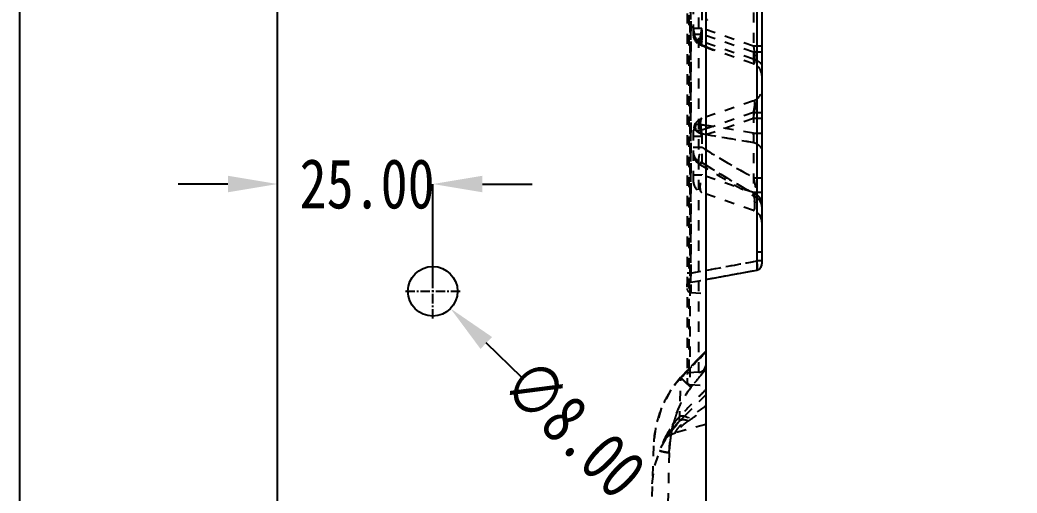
# Model space of a CAD drawing. Header units: millimetres. Extents: x 3054 to 4939, y -1170 to 130.
# Drawn here: x 3188.7 to 3349.3, y -900.2 to -824 of the extents above; entities that cross this region are included whole.
import ezdxf

# ---------------------------------------------------------------- set-up
doc = ezdxf.new("R2010")
doc.units = ezdxf.units.MM
doc.header["$LTSCALE"] = 16.335
doc.header["$PDMODE"] = 3
doc.header["$PDSIZE"] = 0.3125
doc.linetypes.add('CENTER', pattern=[0.6, 0.375, -0.075, 0.075, -0.075])
doc.linetypes.add('HIDDEN', pattern=[0.2, 0.1, -0.1])
doc.layers.get('0').update_dxf_attribs({"linetype": 'CONTINUOUS'})
doc.layers.get('Defpoints').update_dxf_attribs({"linetype": 'CONTINUOUS'})
doc.layers.add('11', color=7, linetype='CONTINUOUS')
doc.styles.get("Standard").update_dxf_attribs({"font": 'txt', "width": 0.8})
doc.dimstyles.get("Standard").update_dxf_attribs({"dimtxt": 0.15625, "dimasz": 0.1875, "dimexe": 0.125, "dimexo": 0.0625, "dimtad": 0, "dimtih": 1, "dimtoh": 1, "dimdsep": 46, "dimtxsty": 'Standard', "dimcen": 0.09, "dimadec": 0, "dimazin": 0, "dimtp": 0.01, "dimtm": 0.01, "dimtfac": 1, "dimtofl": 0, "dimtmove": 0, "dimatfit": 3, "dimfxl": 0, "dimtolj": 1, "dimarcsym": 0})

# ---------------------------------------------------------------- blocks, each defined once
blk = doc.blocks.new('*D61')
at = {"color": 4, "lineweight": -2}
for p, q in [((3222.18, -850.43), (3214.18, -850.43)), ((3230.18, -859.09), (3230.18, -850.43)), ((3255.18, -865.77), (3255.18, -850.43)), ((3263.18, -850.43), (3271.18, -850.43))]:
    blk.add_line(p, q, dxfattribs=at)
at = {"color": 4}
for points in [[(3222.18, -849.1), (3222.18, -851.76), (3230.18, -850.43)], [(3263.18, -849.1), (3263.18, -851.76), (3255.18, -850.43)]]:
    blk.add_solid(points, dxfattribs=at)
at = {"layer": 'Defpoints', "color": 0}
for p in [(3230.18, -850.43), (3230.18, -859.09), (3255.18, -865.77)]:
    blk.add_point(p, dxfattribs=at)
at = {"color": 6, "insert": (3244.61, -850.43), "char_height": 8, "attachment_point": 5}
blk.add_mtext('\\A1;25.00', dxfattribs=at)
blk = doc.blocks.new('*D62')
at = {"color": 4, "lineweight": -2}
blk.add_line((3269.56, -881.61), (3263.81, -876.05), dxfattribs=at)
at = {"color": 4}
blk.add_solid([(3264.74, -875.09), (3262.88, -877.01), (3258.05, -870.5)], dxfattribs=at)
at = {"layer": 'Defpoints', "color": 0}
for p in [(3252.3, -864.94), (3258.05, -870.5)]:
    blk.add_point(p, dxfattribs=at)
at = {"color": 6, "insert": (3278, -889.76), "char_height": 8, "attachment_point": 5, "rotation": 316.0008}
blk.add_mtext('\\A1;∅8.00', dxfattribs=at)

msp = doc.modelspace()

# ---------------------------------------------------------------- linework, layer by layer
msp.add_lwpolyline([(3188.658, -573.544), (3773.556, -573.544), (3773.556, -1030.126), (3188.658, -1030.126)], close=True)
at = {"layer": '11', "color": 7, "linetype": 'Continuous'}
for p, q in [((3299.177, -625.718), (3299.177, -945.718)), ((3230.177, -938.718), (3230.177, -632.718)), ((3307.392, -785.004), (3307.392, -864.304)), ((3308.222, -784.441), (3308.222, -863.315)), ((3299.177, -865.816), (3307.4, -864.304)), ((3307.392, -864.304), (3307.4, -864.304)), ((3307.4, -864.304), (3307.783, -864.146))]:
    msp.add_line(p, q, dxfattribs=at)
at = {"layer": '11', "color": 8, "linetype": 'HIDDEN'}
for p, q in [((3296.162, -679.195), (3296.162, -882.247)), ((3296.781, -693.501), (3296.781, -867.934)), ((3296.702, -783.084), (3296.702, -866.107)), ((3296.638, -791.7), (3296.638, -882.75)), ((3298.04, -880.775), (3298.04, -805.362)), ((3296.448, -810.124), (3296.448, -880.858)), ((3306.867, -816.245), (3306.867, -830.329)), ((3297.167, -818.168), (3297.167, -826.28)), ((3298.523, -819.118), (3298.523, -827.428)), ((3297.167, -825.33), (3298.523, -825.33)), ((3306.867, -828.203), (3298.523, -825.33)), ((3297.292, -826.449), (3297.29, -826.439)), ((3297.301, -826.446), (3297.299, -826.435)), ((3297.364, -826.28), (3298.523, -826.28)), ((3297.585, -827.021), (3297.47, -827.075)), ((3306.867, -829.153), (3298.523, -826.28)), ((3306.867, -830.329), (3298.523, -827.428)), ((3298.314, -827.809), (3298.252, -827.92)), ((3298.279, -827.871), (3298.393, -827.932)), ((3298.369, -827.982), (3298.368, -827.982)), ((3298.394, -827.932), (3298.393, -827.932)), ((3306.867, -831.053), (3298.523, -828.18)), ((3308.222, -828.203), (3306.867, -828.203)), ((3308.222, -829.153), (3306.867, -829.153)), ((3306.867, -837.012), (3298.523, -839.885)), ((3306.867, -839.863), (3298.523, -842.736)), ((3306.867, -838.912), (3300.421, -841.132)), ((3306.867, -838.912), (3306.867, -851.939)), ((3306.867, -838.912), (3308.222, -838.912)), ((3308.222, -839.863), (3306.867, -839.863)), ((3297.167, -841.785), (3297.167, -849.897)), ((3298.314, -840.808), (3297.585, -840.808)), ((3297.585, -841.785), (3298.314, -841.785)), ((3306.867, -842.219), (3300.421, -841.132)), ((3297.167, -842.736), (3298.523, -842.736)), ((3298.523, -842.322), (3298.523, -848.947)), ((3299.177, -842.432), (3298.523, -842.322)), ((3306.867, -842.219), (3308.222, -842.219)), ((3297.167, -844.512), (3298.523, -844.512)), ((3298.523, -844.512), (3299.176, -844.908)), ((3298.229, -847.215), (3298.133, -847.207)), ((3298.134, -847.208), (3298.134, -847.208)), ((3298.523, -846.955), (3299.176, -847.359)), ((3297.167, -848.947), (3298.523, -848.947)), ((3306.867, -851.82), (3298.523, -848.947)), ((3306.867, -849.407), (3308.222, -849.407)), ((3306.867, -854.671), (3298.523, -851.798)), ((3308.222, -851.82), (3306.867, -851.82)), ((3307.196, -852.501), (3307.105, -852.406)), ((3307.198, -852.502), (3307.198, -852.502)), ((3307.392, -861.34), (3308.222, -861.34)), ((3308.222, -862.828), (3307.392, -862.828)), ((3296.785, -864.774), (3299.177, -864.339)), ((3307.4, -864.304), (3307.392, -864.304)), ((3307.401, -864.304), (3307.4, -864.304)), ((3308.222, -863.315), (3308.222, -863.315)), ((3296.785, -864.774), (3296.162, -864.774)), ((3296.702, -866.107), (3296.785, -866.092)), ((3296.785, -866.092), (3296.702, -866.107)), ((3296.781, -866.252), (3299.177, -865.816)), ((3296.785, -866.251), (3299.177, -865.816)), ((3296.413, -866.433), (3296.568, -866.325)), ((3296.568, -866.325), (3296.736, -866.262)), ((3296.736, -866.262), (3296.782, -866.252)), ((3296.782, -866.252), (3296.785, -866.251)), ((3296.782, -866.252), (3296.782, -866.252)), ((3296.781, -867.934), (3299.177, -868.059)), ((3298.312, -878.424), (3298.165, -878.573)), ((3295.121, -881.606), (3293.537, -883.624)), ((3294.933, -888.679), (3295.202, -881.668)), ((3295.202, -881.668), (3295.121, -881.606)), ((3298.04, -880.775), (3296.448, -880.858)), ((3298.486, -881.147), (3298.367, -881.291)), ((3296.638, -882.75), (3299.177, -882.883)), ((3295.825, -887.787), (3298.286, -885.323)), ((3298.286, -885.323), (3299.177, -884.431)), ((3295.825, -887.787), (3294.933, -888.679)), ((3293.442, -890.421), (3294.933, -888.679)), ((3299.177, -889.201), (3294.281, -890.513)), ((3294.933, -888.677), (3294.933, -888.679)), ((3291.933, -892.972), (3293.442, -890.421)), ((3294.281, -890.513), (3294.28, -890.513)), ((3290.762, -892.647), (3290.091, -911.875)), ((3290.955, -895.789), (3291.933, -892.972)), ((3293.295, -893.741), (3292.978, -904.423)), ((3290.549, -898.762), (3290.955, -895.789))]:
    msp.add_line(p, q, dxfattribs=at)
at = {"layer": '11', "color": 1, "linetype": 'CENTER', "ltscale": 0.248791}
for p, q in [((3255.177, -872.118), (3255.177, -863.318)), ((3250.777, -867.718), (3259.577, -867.718))]:
    msp.add_line(p, q, dxfattribs=at)
at = {"layer": '11', "color": 8, "linetype": 'HIDDEN'}
for points in [[(3297.167, -824.97), (3297.177, -825.404), (3297.264, -826.344), (3297.278, -826.439)], [(3297.167, -824.982), (3297.202, -825.7), (3297.29, -826.439)], [(3297.3, -826.448), (3297.338, -826.632), (3297.491, -827.065)], [(3297.301, -826.446), (3297.352, -826.681), (3297.491, -827.065)], [(3298.369, -827.982), (3299.165, -828.35), (3300.086, -828.715), (3300.415, -828.832)], [(3297.167, -845.49), (3297.318, -846.252), (3297.746, -846.901)], [(3297.315, -846.245), (3297.734, -846.889), (3298.132, -847.207)], [(3307.197, -852.501), (3307.766, -852.978), (3308.105, -853.576), (3308.222, -854.253)], [(3307.2, -852.503), (3307.277, -852.549), (3307.782, -852.998), (3308.109, -853.588)], [(3296.162, -866.994), (3296.195, -866.775), (3296.283, -866.584), (3296.413, -866.433)], [(3299.177, -877.398), (3297.959, -878.63), (3296.278, -880.374), (3295.121, -881.606)], [(3293.532, -883.629), (3291.987, -886.604), (3291.054, -889.896), (3290.763, -892.632)], [(3294.937, -888.673), (3294.754, -888.859), (3294.359, -889.282), (3294.006, -889.688), (3293.693, -890.073), (3293.418, -890.432), (3293.18, -890.761), (3292.98, -891.049), (3292.822, -891.285), (3292.579, -891.653)], [(3292.579, -891.653), (3292.557, -891.685), (3292.578, -891.656), (3292.708, -891.493), (3292.968, -891.227)], [(3292.968, -891.227), (3293.344, -890.935), (3293.813, -890.677), (3294.28, -890.513)]]:
    msp.add_lwpolyline(points, dxfattribs=at)
at = {"layer": '11', "color": 7, "linetype": 'Continuous'}
msp.add_lwpolyline([(3307.783, -864.146), (3308.106, -863.786), (3308.222, -863.316)], dxfattribs=at)
msp.add_circle((3255.177, -867.718), 4, dxfattribs=at)
at = {"layer": '11', "color": 8, "linetype": 'HIDDEN'}
for centre, radius, start, end in [((3299.479, -824.281), 0.301, 91, 180), ((3303.88, -824.962), 6.713, 179.99659, 183.13986), ((3303.797, -824.966), 6.63, 183.14257, 184.80307), ((3303.317, -825.012), 6.148, 184.74968, 189.65034), ((3299.177, -826.28), 2.01, 180, 251.00003), ((3302.525, -825.147), 5.344, 189.64738, 194.62338), ((3298.513, -826.294), 1.165, 200.40939, 209.06683), ((3299.177, -826.28), 1.883, 204.95863, 240.59984), ((3299.867, -825.962), 2.516, 198.67146, 204.88543), ((3299.177, -826.28), 1.756, 204.95918, 240.56117), ((3303.222, -828.374), 4.794, 168.61764, 170.70281), ((3298.996, -826.918), 1.105, 232.51496, 237.20854), ((3302.991, -820.724), 8.493, 237.18517, 243.29349), ((3302.478, -821.77), 7.318, 236.6853, 238.30074), ((3302.815, -821.217), 7.966, 238.32847, 241.69334), ((3303.105, -820.689), 8.569, 241.66153, 242.70271), ((3306.311, -832.936), 2.666, 72.3113, 77.96342), ((3306.212, -832.954), 2.01, 0, 71.00017), ((3306.212, -835.111), 2.01, 288.99991, 360), ((3299.177, -841.785), 2.01, 108.99999, 180), ((3298.462, -841.304), 1.17, 174.30272, 187.77518), ((3298.875, -841.301), 1.383, 172.50499, 187.17019), ((3298.955, -840.434), 1.925, 233.43064, 235.03914), ((3298.471, -840.32), 0.512, 252.21186, 260.77174), ((3317.075, -722.801), 119.495, 261.00306, 261.38427), ((3322.834, -685.308), 157.428, 261.06682, 261.815), ((3319.332, -902.111), 63.84, 108.40577, 109.0852), ((3323.936, -677.636), 165.178, 261.37822, 261.81552), ((3326.907, -924.913), 87.868, 107.54339, 108.39765), ((3299.126, -840.114), 2.289, 245.25937, 254.71369), ((3674.275, 1388.776), 2262.518, 260.440193, 260.654399), ((3674.041, 1387.379), 2261.102, 260.456979, 260.654505), ((3455.422, -586.616), 301.874, 238.68446, 240.52058), ((3456.969, -583.971), 304.938, 238.83802, 240.5122), ((3298.557, -845.325), 1.39, 180.04973, 186.16897), ((3458.262, -583.474), 308.539, 238.73557, 240.68503), ((3299.114, -844.956), 2.084, 247.0609, 253.51984), ((3449.11, -604.36), 285.532, 238.17067, 240.12107), ((3451.072, -601.056), 289.375, 238.33757, 240.11006), ((3299.177, -849.897), 2.01, 180, 251.00001), ((3287.77, -855.166), 19.387, 7.78519, 9.93883), ((3306.212, -856.571), 2.01, 0, 71.00009), ((2833.967, 1688.266), 2594.651, 280.275072, 280.513194), ((2837.539, 1668.886), 2574.944, 280.327886, 280.513733), ((2842.405, 1639.028), 2546.15, 280.279941, 280.522605), ((3307.218, -863.315), 1.004, 279.95457, 359.97132), ((3296.817, -866.752), 0.655, 100.12609, 179.99718), ((3296.916, -866.993), 0.754, 99.9866, 179.99155), ((3296.816, -867.281), 0.653, 180, 267), ((3412.685, -991.189), 160.616, 134.96762, 137.0089), ((3412.637, -991.14), 160.546, 135.48071, 137.00989), ((3411.905, -990.422), 159.521, 134.9639, 135.40496), ((3413.504, -976.568), 149.447, 139.90696, 141.34424), ((3297.977, -879.576), 1.2, 273, 0), ((3412.355, -975.614), 147.953, 139.90302, 140.32031), ((3296.464, -881.159), 0.301, 93, 180), ((3413.583, -976.63), 149.547, 140.39294, 141.34471), ((3424.795, -746.431), 187.333, 226.61884, 226.90154), ((3296.665, -882.248), 0.502, 180, 267), ((3326.306, -928.288), 50.056, 122.81788, 126.69445), ((3305.191, -897.625), 14.083, 136.58712, 147.03891), ((3311.593, -893.717), 18.25, 163.14347, 165.93213), ((3311.856, -893.797), 18.525, 158.99291, 163.14348), ((3306.785, -900.357), 16.648, 141.91518, 143.47478), ((3312.793, -893.978), 19.478, 168.42584, 169.40669), ((3305.959, -899.714), 15.601, 134.96304, 141.90073), ((3311.969, -893.806), 18.636, 165.94954, 168.43643), ((3308.46, -901.584), 18.724, 143.50735, 145.47878), ((3314.882, -894.315), 21.594, 172.46251, 178.47748), ((3314.22, -894.225), 20.927, 170.55737, 172.4695), ((3313.35, -894.082), 20.045, 169.40758, 170.55153)]:
    msp.add_arc(centre, radius, start, end, dxfattribs=at)
at = {"layer": '11', "color": 7, "linetype": 'Continuous'}
msp.add_arc((2845.971, 1619.697), 2526.494, 280.333748, 280.523163, dxfattribs=at)
at = {"layer": '11', "color": 8, "linetype": 'HIDDEN'}
for points, knots in [([(3297.167, -824.961), (3297.167, -825.295), (3297.212, -825.743), (3297.33, -826.173), (3297.364, -826.28)], [0, 0, 0, 0, 0.7482957, 1, 1, 1, 1]), ([(3297.364, -826.28), (3297.33, -826.174), (3297.214, -825.746), (3297.168, -825.301), (3297.167, -824.97)], [0, 0, 0, 0, 0.2517027, 1, 1, 1, 1]), ([(3298.523, -825.33), (3298.454, -825.678), (3298.369, -826.188), (3298.305, -826.841), (3298.288, -827.261), (3298.299, -827.612), (3298.34, -827.887), (3298.403, -828.078), (3298.482, -828.166), (3298.523, -828.18)], [0, 0, 0, 0, 0.3641983, 0.52817, 0.6727786, 0.7938405, 0.8885014, 0.9557394, 1, 1, 1, 1]), ([(3298.523, -828.18), (3298.483, -828.167), (3298.405, -828.078), (3298.344, -827.888), (3298.305, -827.614), (3298.294, -827.262), (3298.31, -826.843), (3298.371, -826.188), (3298.455, -825.679), (3298.523, -825.33)], [0, 0, 0, 0, 0.0436902, 0.1106, 0.205072, 0.3261706, 0.4710502, 0.6353347, 1, 1, 1, 1]), ([(3297.282, -826.438), (3297.28, -826.425), (3297.283, -826.363), (3297.328, -826.311), (3297.364, -826.28)], [0, 0, 0, 0, 0.2083017, 1, 1, 1, 1]), ([(3297.37, -826.544), (3297.361, -826.539), (3297.33, -826.52), (3297.303, -826.493), (3297.292, -826.47)], [0, 0, 0, 0, 0.2875001, 1, 1, 1, 1]), ([(3297.301, -826.438), (3297.3, -826.425), (3297.305, -826.365), (3297.342, -826.312), (3297.375, -826.28)], [0, 0, 0, 0, 0.2163454, 1, 1, 1, 1]), ([(3297.364, -826.541), (3297.355, -826.535), (3297.325, -826.511), (3297.306, -826.475), (3297.302, -826.448)], [0, 0, 0, 0, 0.274282, 1, 1, 1, 1]), ([(3297.57, -827.009), (3297.52, -826.941), (3297.443, -826.786), (3297.381, -826.625), (3297.36, -826.541)], [0, 0, 0, 0, 0.4942436, 1, 1, 1, 1]), ([(3297.585, -827.021), (3297.558, -826.961), (3297.463, -826.721), (3297.401, -826.469), (3297.364, -826.28)], [0, 0, 0, 0, 0.2542685, 1, 1, 1, 1]), ([(3297.484, -826.768), (3297.47, -826.728), (3297.42, -826.568), (3297.384, -826.403), (3297.364, -826.28)], [0, 0, 0, 0, 0.2539442, 1, 1, 1, 1]), ([(3297.585, -827.021), (3297.647, -827.069), (3297.932, -827.26), (3298.264, -827.374), (3298.523, -827.428)], [0, 0, 0, 0, 0.2289703, 1, 1, 1, 1]), ([(3297.601, -827.033), (3297.62, -827.048), (3297.7, -827.106), (3297.785, -827.158), (3297.852, -827.193)], [0, 0, 0, 0, 0.2417812, 1, 1, 1, 1]), ([(3297.852, -827.193), (3297.876, -827.206), (3297.979, -827.258), (3298.086, -827.301), (3298.168, -827.33)], [0, 0, 0, 0, 0.2429882, 1, 1, 1, 1]), ([(3298.168, -827.33), (3298.197, -827.34), (3298.313, -827.379), (3298.432, -827.409), (3298.523, -827.428)], [0, 0, 0, 0, 0.2451309, 1, 1, 1, 1]), ([(3298.523, -826.28), (3298.437, -826.559), (3298.339, -826.966), (3298.291, -827.482), (3298.299, -827.709), (3298.314, -827.809)], [0, 0, 0, 0, 0.5646065, 0.8037504, 1, 1, 1, 1]), ([(3298.314, -827.809), (3298.299, -827.709), (3298.291, -827.482), (3298.339, -826.966), (3298.437, -826.559), (3298.523, -826.28)], [0, 0, 0, 0, 0.1962496, 0.4353935, 1, 1, 1, 1]), ([(3298.523, -827.428), (3298.514, -827.471), (3298.486, -827.623), (3298.464, -827.775), (3298.458, -827.885)], [0, 0, 0, 0, 0.2870899, 1, 1, 1, 1]), ([(3298.314, -827.809), (3298.305, -827.825), (3298.288, -827.853), (3298.271, -827.884), (3298.26, -827.903), (3298.257, -827.911), (3298.249, -827.919), (3298.252, -827.92)], [0, 0, 0, 0, 0.4319069, 0.7458187, 0.8566071, 0.9360872, 1, 1, 1, 1]), ([(3298.252, -827.92), (3298.254, -827.921), (3298.256, -827.911), (3298.262, -827.904), (3298.273, -827.884), (3298.291, -827.854), (3298.305, -827.826), (3298.314, -827.809)], [0, 0, 0, 0, 0.0639249, 0.1434068, 0.2541949, 0.5681023, 1, 1, 1, 1]), ([(3298.368, -827.982), (3298.365, -827.979), (3298.363, -827.965), (3298.369, -827.927), (3298.38, -827.89), (3298.389, -827.862)], [0, 0, 0, 0, 0.0980284, 0.2930276, 1, 1, 1, 1]), ([(3298.458, -827.886), (3298.443, -827.908), (3298.418, -827.94), (3298.391, -827.973), (3298.379, -827.98)], [0, 0, 0, 0, 0.6466331, 1, 1, 1, 1]), ([(3298.393, -827.932), (3298.386, -827.928), (3298.387, -827.891), (3298.392, -827.867), (3298.397, -827.847)], [0, 0, 0, 0, 0.2878632, 1, 1, 1, 1]), ([(3300.415, -828.832), (3299.884, -828.649), (3299.19, -828.349), (3298.546, -827.964), (3298.388, -827.862)], [0, 0, 0, 0, 0.7492018, 1, 1, 1, 1]), ([(3298.466, -827.868), (3298.452, -827.886), (3298.433, -827.907), (3298.403, -827.935), (3298.394, -827.932)], [0, 0, 0, 0, 0.7085793, 1, 1, 1, 1]), ([(3298.458, -827.886), (3298.459, -827.876), (3298.462, -827.831), (3298.466, -827.787), (3298.47, -827.753)], [0, 0, 0, 0, 0.2338974, 1, 1, 1, 1]), ([(3300.421, -828.834), (3299.905, -828.656), (3299.234, -828.362), (3298.61, -827.986), (3298.458, -827.886)], [0, 0, 0, 0, 0.7495151, 1, 1, 1, 1]), ([(3298.47, -827.753), (3298.471, -827.741), (3298.478, -827.69), (3298.485, -827.639), (3298.492, -827.6)], [0, 0, 0, 0, 0.2372324, 1, 1, 1, 1]), ([(3306.867, -831.053), (3306.882, -831.059), (3306.916, -831.063), (3306.965, -831.038), (3307.005, -830.985), (3307.055, -830.864), (3307.091, -830.635), (3307.103, -830.282), (3307.084, -829.835), (3307.034, -829.322), (3306.961, -828.769), (3306.9, -828.393), (3306.867, -828.203)], [0, 0, 0, 0, 0.0161172, 0.0325493, 0.0534226, 0.0815455, 0.164291, 0.2846795, 0.4379856, 0.6150271, 0.8054259, 1, 1, 1, 1]), ([(3306.867, -831.053), (3306.882, -831.059), (3306.916, -831.063), (3306.965, -831.038), (3307.005, -830.985), (3307.054, -830.863), (3307.087, -830.634), (3307.097, -830.281), (3307.077, -829.834), (3307.032, -829.321), (3306.962, -828.769), (3306.901, -828.392), (3306.867, -828.203)], [0, 0, 0, 0, 0.0162922, 0.0326854, 0.0534849, 0.0816045, 0.1645283, 0.2851404, 0.4385234, 0.6152765, 0.8054772, 1, 1, 1, 1]), ([(3306.867, -828.203), (3306.899, -828.393), (3306.961, -828.77), (3307.035, -829.322), (3307.084, -829.836), (3307.103, -830.283), (3307.091, -830.636), (3307.055, -830.864), (3307.005, -830.985), (3306.965, -831.038), (3306.916, -831.063), (3306.882, -831.059), (3306.867, -831.053)], [0, 0, 0, 0, 0.1946443, 0.3851251, 0.5622445, 0.7154574, 0.8358172, 0.9184384, 0.9465233, 0.9673475, 0.9837527, 1, 1, 1, 1]), ([(3306.867, -831.053), (3306.882, -831.059), (3306.917, -831.063), (3306.967, -831.035), (3307.005, -830.98), (3307.053, -830.856), (3307.085, -830.629), (3307.097, -830.282), (3307.079, -829.845), (3307.034, -829.338), (3306.962, -828.782), (3306.901, -828.398), (3306.867, -828.203)], [0, 0, 0, 0, 0.0167069, 0.0334911, 0.0549117, 0.0836364, 0.1668255, 0.2845475, 0.4338909, 0.608092, 0.799364, 1, 1, 1, 1]), ([(3306.867, -831.053), (3306.895, -831.063), (3306.967, -831.067), (3307.051, -830.967), (3307.089, -830.802), (3307.102, -830.563), (3307.082, -830.258), (3307.032, -829.907), (3306.959, -829.533), (3306.899, -829.28), (3306.867, -829.153)], [0, 0, 0, 0, 0.0438228, 0.0940828, 0.1732904, 0.2907066, 0.4429639, 0.6193994, 0.8082076, 1, 1, 1, 1]), ([(3306.867, -831.053), (3306.896, -831.064), (3306.972, -831.066), (3307.05, -830.958), (3307.085, -830.796), (3307.097, -830.564), (3307.079, -830.27), (3307.033, -829.926), (3306.962, -829.547), (3306.901, -829.286), (3306.867, -829.153)], [0, 0, 0, 0, 0.0457734, 0.0973684, 0.1770216, 0.2901937, 0.4357202, 0.6075388, 0.7981599, 1, 1, 1, 1]), ([(3306.867, -830.329), (3306.877, -830.434), (3306.892, -830.582), (3306.909, -830.766), (3306.917, -830.873), (3306.918, -830.956), (3306.91, -831.012), (3306.896, -831.05), (3306.874, -831.056), (3306.867, -831.053)], [0, 0, 0, 0, 0.4210828, 0.5948017, 0.7385028, 0.8489186, 0.9245397, 0.969961, 1, 1, 1, 1]), ([(3306.867, -830.329), (3307.051, -830.368), (3307.399, -830.481), (3307.847, -830.744), (3308.144, -831.099), (3308.222, -831.377), (3308.222, -831.505)], [0, 0, 0, 0, 0.2938139, 0.5671543, 0.8007366, 1, 1, 1, 1]), ([(3306.867, -830.329), (3306.885, -830.434), (3306.908, -830.58), (3306.925, -830.775), (3306.932, -830.891), (3306.923, -831.073), (3306.867, -831.053)], [0, 0, 0, 0, 0.4351223, 0.6124301, 0.7574765, 1, 1, 1, 1]), ([(3307.583, -830.597), (3307.548, -830.576), (3307.399, -830.497), (3307.242, -830.435), (3307.121, -830.396)], [0, 0, 0, 0, 0.2441272, 1, 1, 1, 1]), ([(3306.867, -838.912), (3306.898, -838.785), (3306.959, -838.532), (3307.033, -838.157), (3307.082, -837.806), (3307.102, -837.502), (3307.089, -837.263), (3307.05, -837.098), (3306.968, -836.998), (3306.895, -837.002), (3306.867, -837.012)], [0, 0, 0, 0, 0.191943, 0.3808947, 0.5575449, 0.7095888, 0.8269944, 0.9059638, 0.9560254, 1, 1, 1, 1]), ([(3306.867, -838.912), (3306.901, -838.779), (3306.962, -838.518), (3307.033, -838.139), (3307.079, -837.795), (3307.097, -837.502), (3307.085, -837.27), (3307.05, -837.107), (3306.972, -837), (3306.896, -837.002), (3306.867, -837.012)], [0, 0, 0, 0, 0.2018425, 0.3924728, 0.5642779, 0.7097935, 0.8229796, 0.9026409, 0.9542294, 1, 1, 1, 1]), ([(3306.867, -837.012), (3306.882, -837.007), (3306.917, -837.002), (3306.967, -837.03), (3307.005, -837.086), (3307.053, -837.21), (3307.085, -837.437), (3307.097, -837.783), (3307.079, -838.22), (3307.034, -838.728), (3306.962, -839.284), (3306.901, -839.667), (3306.867, -839.863)], [0, 0, 0, 0, 0.0167069, 0.0334911, 0.0549117, 0.0836364, 0.1668257, 0.2845479, 0.4338914, 0.6080925, 0.7993643, 1, 1, 1, 1]), ([(3306.867, -837.012), (3306.882, -837.007), (3306.916, -837.002), (3306.965, -837.027), (3307.005, -837.08), (3307.054, -837.202), (3307.087, -837.431), (3307.097, -837.785), (3307.077, -838.231), (3307.032, -838.745), (3306.962, -839.297), (3306.9, -839.673), (3306.867, -839.863)], [0, 0, 0, 0, 0.0162956, 0.0326895, 0.0534885, 0.0816065, 0.1645211, 0.2851361, 0.4385138, 0.6152659, 0.8054703, 1, 1, 1, 1]), ([(3306.867, -839.863), (3306.901, -839.667), (3306.962, -839.284), (3307.034, -838.728), (3307.079, -838.22), (3307.097, -837.783), (3307.085, -837.437), (3307.053, -837.21), (3307.005, -837.086), (3306.967, -837.03), (3306.917, -837.002), (3306.882, -837.007), (3306.867, -837.012)], [0, 0, 0, 0, 0.2006536, 0.3919077, 0.5661042, 0.7154532, 0.8331782, 0.9163668, 0.9450908, 0.966511, 0.9832953, 1, 1, 1, 1]), ([(3306.867, -837.012), (3306.882, -837.007), (3306.916, -837.002), (3306.965, -837.027), (3307.005, -837.08), (3307.055, -837.201), (3307.091, -837.43), (3307.103, -837.783), (3307.084, -838.23), (3307.034, -838.744), (3306.961, -839.296), (3306.9, -839.673), (3306.867, -839.863)], [0, 0, 0, 0, 0.0161162, 0.0325474, 0.0534205, 0.0815436, 0.1642894, 0.2846779, 0.4379858, 0.6150273, 0.805426, 1, 1, 1, 1]), ([(3298.523, -839.885), (3298.482, -839.899), (3298.403, -839.987), (3298.34, -840.178), (3298.299, -840.453), (3298.288, -840.805), (3298.305, -841.224), (3298.369, -841.878), (3298.454, -842.387), (3298.523, -842.736)], [0, 0, 0, 0, 0.044283, 0.1115243, 0.2061825, 0.3272402, 0.4718439, 0.6358099, 1, 1, 1, 1]), ([(3298.523, -842.736), (3298.454, -842.387), (3298.369, -841.878), (3298.305, -841.224), (3298.288, -840.805), (3298.299, -840.453), (3298.34, -840.178), (3298.403, -839.987), (3298.482, -839.899), (3298.523, -839.885)], [0, 0, 0, 0, 0.3641995, 0.5281689, 0.6727711, 0.793825, 0.8884806, 0.9557223, 1, 1, 1, 1]), ([(3298.314, -840.808), (3298.302, -840.691), (3298.292, -840.477), (3298.313, -840.162), (3298.413, -839.923), (3298.523, -839.885)], [0, 0, 0, 0, 0.3573535, 0.6441213, 1, 1, 1, 1]), ([(3297.364, -841.698), (3297.314, -841.71), (3297.253, -841.724), (3297.167, -841.764), (3297.167, -841.785)], [0, 0, 0, 0, 0.7083976, 1, 1, 1, 1]), ([(3297.364, -841.698), (3297.314, -841.711), (3297.252, -841.723), (3297.167, -841.764), (3297.167, -841.785)], [0, 0, 0, 0, 0.7077116, 1, 1, 1, 1]), ([(3297.364, -840.918), (3297.307, -841.037), (3297.246, -841.307), (3297.308, -841.576), (3297.364, -841.698)], [0, 0, 0, 0, 0.4948982, 1, 1, 1, 1]), ([(3297.364, -840.917), (3297.355, -840.938), (3297.322, -841.025), (3297.304, -841.117), (3297.297, -841.188)], [0, 0, 0, 0, 0.2388249, 1, 1, 1, 1]), ([(3297.302, -841.462), (3297.305, -841.482), (3297.317, -841.558), (3297.338, -841.632), (3297.359, -841.685)], [0, 0, 0, 0, 0.2568112, 1, 1, 1, 1]), ([(3297.569, -841.769), (3297.531, -841.744), (3297.472, -841.719), (3297.404, -841.688), (3297.372, -841.682), (3297.359, -841.685)], [0, 0, 0, 0, 0.6006732, 0.8306616, 1, 1, 1, 1]), ([(3297.585, -840.808), (3297.54, -840.805), (3297.445, -840.804), (3297.383, -840.879), (3297.364, -840.918)], [0, 0, 0, 0, 0.5098639, 1, 1, 1, 1]), ([(3297.423, -840.846), (3297.405, -840.859), (3297.383, -840.883), (3297.368, -840.91), (3297.364, -840.918)], [0, 0, 0, 0, 0.7309418, 1, 1, 1, 1]), ([(3297.605, -841.806), (3297.555, -841.792), (3297.488, -841.741), (3297.403, -841.709), (3297.37, -841.713)], [0, 0, 0, 0, 0.6070619, 1, 1, 1, 1]), ([(3297.585, -840.808), (3297.569, -840.808), (3297.514, -840.81), (3297.456, -840.823), (3297.423, -840.846)], [0, 0, 0, 0, 0.2906178, 1, 1, 1, 1]), ([(3297.585, -840.808), (3297.51, -840.957), (3297.43, -841.297), (3297.51, -841.636), (3297.585, -841.785)], [0, 0, 0, 0, 0.4999419, 1, 1, 1, 1]), ([(3297.502, -841.474), (3297.508, -841.523), (3297.52, -841.587), (3297.536, -841.649), (3297.541, -841.664)], [0, 0, 0, 0, 0.7571728, 1, 1, 1, 1]), ([(3297.586, -840.808), (3297.576, -840.832), (3297.537, -840.932), (3297.514, -841.039), (3297.503, -841.121)], [0, 0, 0, 0, 0.2346803, 1, 1, 1, 1]), ([(3297.605, -841.806), (3297.665, -841.866), (3297.933, -842.097), (3298.264, -842.251), (3298.523, -842.322)], [0, 0, 0, 0, 0.2402959, 1, 1, 1, 1]), ([(3298.314, -840.808), (3298.272, -840.967), (3298.233, -841.296), (3298.269, -841.627), (3298.314, -841.785)], [0, 0, 0, 0, 0.4999994, 1, 1, 1, 1]), ([(3298.314, -840.808), (3298.271, -840.966), (3298.233, -841.297), (3298.271, -841.627), (3298.314, -841.785)], [0, 0, 0, 0, 0.4999997, 1, 1, 1, 1]), ([(3298.389, -840.826), (3298.363, -840.983), (3298.353, -841.307), (3298.409, -841.626), (3298.458, -841.779)], [0, 0, 0, 0, 0.4972462, 1, 1, 1, 1]), ([(3298.397, -840.832), (3298.382, -840.989), (3298.384, -841.305), (3298.427, -841.618), (3298.466, -841.771)], [0, 0, 0, 0, 0.4982166, 1, 1, 1, 1]), ([(3300.421, -841.132), (3300.251, -841.186), (3299.594, -841.396), (3298.94, -841.612), (3298.458, -841.779)], [0, 0, 0, 0, 0.2594855, 1, 1, 1, 1]), ([(3298.458, -841.779), (3298.46, -841.829), (3298.469, -842.012), (3298.492, -842.194), (3298.523, -842.322)], [0, 0, 0, 0, 0.2748352, 1, 1, 1, 1]), ([(3298.523, -842.322), (3298.514, -842.283), (3298.478, -842.104), (3298.463, -841.923), (3298.458, -841.782)], [0, 0, 0, 0, 0.2241465, 1, 1, 1, 1]), ([(3306.867, -843.712), (3306.89, -843.616), (3306.921, -843.399), (3306.939, -842.899), (3306.906, -842.497), (3306.867, -842.219)], [0, 0, 0, 0, 0.1959616, 0.4377635, 1, 1, 1, 1]), ([(3306.867, -843.712), (3306.919, -843.499), (3306.948, -842.995), (3306.906, -842.497), (3306.867, -842.219)], [0, 0, 0, 0, 0.4371854, 1, 1, 1, 1]), ([(3298.134, -847.207), (3298.1, -847.187), (3298.047, -847.09), (3298.01, -846.792), (3298.068, -846.24), (3298.241, -845.435), (3298.42, -844.835), (3298.523, -844.513)], [0, 0, 0, 0, 0.0425693, 0.1094043, 0.3254605, 0.634442, 1, 1, 1, 1]), ([(3306.867, -843.712), (3307.054, -843.762), (3307.411, -843.911), (3307.863, -844.255), (3308.15, -844.707), (3308.222, -845.044), (3308.222, -845.205)], [0, 0, 0, 0, 0.269486, 0.5330952, 0.7771515, 1, 1, 1, 1]), ([(3297.167, -845.326), (3297.167, -845.682), (3297.391, -846.25), (3297.972, -846.733), (3298.335, -846.899), (3298.523, -846.955)], [0, 0, 0, 0, 0.4754612, 0.7376457, 1, 1, 1, 1]), ([(3298.523, -846.955), (3298.475, -847.018), (3298.39, -847.118), (3298.28, -847.2), (3298.229, -847.215)], [0, 0, 0, 0, 0.6001591, 1, 1, 1, 1]), ([(3298.523, -851.798), (3298.482, -851.784), (3298.403, -851.696), (3298.34, -851.504), (3298.299, -851.23), (3298.288, -850.878), (3298.305, -850.459), (3298.369, -849.805), (3298.454, -849.296), (3298.523, -848.947)], [0, 0, 0, 0, 0.0442681, 0.1115053, 0.2061688, 0.3272344, 0.4718435, 0.6358112, 1, 1, 1, 1]), ([(3298.523, -851.798), (3298.483, -851.784), (3298.405, -851.696), (3298.344, -851.506), (3298.305, -851.231), (3298.294, -850.88), (3298.31, -850.46), (3298.371, -849.806), (3298.455, -849.296), (3298.523, -848.947)], [0, 0, 0, 0, 0.0436902, 0.1106, 0.205072, 0.3261706, 0.4710502, 0.6353347, 1, 1, 1, 1]), ([(3306.867, -849.408), (3306.91, -849.598), (3306.994, -849.978), (3307.107, -850.542), (3307.202, -851.084), (3307.264, -851.512), (3307.298, -851.823), (3307.313, -852.02), (3307.318, -852.187), (3307.314, -852.32), (3307.299, -852.417), (3307.279, -852.482), (3307.238, -852.518), (3307.208, -852.508), (3307.196, -852.501)], [0, 0, 0, 0, 0.1825651, 0.363638, 0.5380704, 0.6975535, 0.7680883, 0.8302806, 0.8826336, 0.9241262, 0.9544746, 0.9744835, 0.987201, 1, 1, 1, 1]), ([(3306.867, -849.408), (3306.908, -849.598), (3306.992, -849.978), (3307.11, -850.541), (3307.208, -851.083), (3307.268, -851.511), (3307.3, -851.822), (3307.314, -852.019), (3307.318, -852.186), (3307.314, -852.32), (3307.3, -852.417), (3307.282, -852.483), (3307.241, -852.52), (3307.211, -852.51), (3307.199, -852.503)], [0, 0, 0, 0, 0.1823121, 0.363311, 0.5377324, 0.697171, 0.7677119, 0.8298185, 0.8820966, 0.9237518, 0.9542537, 0.9743193, 0.9870012, 1, 1, 1, 1]), ([(3306.867, -854.671), (3306.882, -854.676), (3306.916, -854.681), (3306.965, -854.655), (3307.005, -854.603), (3307.055, -854.481), (3307.091, -854.253), (3307.103, -853.9), (3307.084, -853.453), (3307.034, -852.939), (3306.961, -852.387), (3306.9, -852.01), (3306.867, -851.82)], [0, 0, 0, 0, 0.0161172, 0.0325493, 0.0534226, 0.0815455, 0.164291, 0.2846795, 0.4379856, 0.6150271, 0.8054259, 1, 1, 1, 1]), ([(3306.867, -851.82), (3306.901, -852.016), (3306.962, -852.399), (3307.034, -852.955), (3307.079, -853.463), (3307.097, -853.9), (3307.085, -854.246), (3307.053, -854.473), (3307.005, -854.597), (3306.967, -854.653), (3306.917, -854.681), (3306.882, -854.676), (3306.867, -854.671)], [0, 0, 0, 0, 0.2006534, 0.3919071, 0.5661034, 0.7154521, 0.8331769, 0.9163655, 0.9450894, 0.9665096, 0.9832939, 1, 1, 1, 1]), ([(3306.867, -851.82), (3306.881, -851.905), (3306.938, -852.241), (3306.988, -852.579), (3307.019, -852.833)], [0, 0, 0, 0, 0.2517085, 1, 1, 1, 1]), ([(3306.867, -851.939), (3307.056, -851.997), (3307.42, -852.171), (3308.003, -852.676), (3308.222, -853.26), (3308.222, -853.627)], [0, 0, 0, 0, 0.2585544, 0.5193701, 1, 1, 1, 1]), ([(3307.379, -852.176), (3307.339, -852.151), (3307.176, -852.055), (3307.001, -851.98), (3306.867, -851.939)], [0, 0, 0, 0, 0.2540189, 1, 1, 1, 1]), ([(3306.955, -852.136), (3306.948, -852.12), (3306.917, -852.055), (3306.888, -851.99), (3306.867, -851.939)], [0, 0, 0, 0, 0.2351741, 1, 1, 1, 1]), ([(3307.108, -852.408), (3307.064, -852.346), (3306.979, -852.191), (3306.906, -852.032), (3306.867, -851.94)], [0, 0, 0, 0, 0.4311232, 1, 1, 1, 1]), ([(3306.867, -854.671), (3306.88, -854.675), (3306.909, -854.68), (3306.952, -854.664), (3306.987, -854.627), (3307.032, -854.542), (3307.068, -854.382), (3307.092, -854.134), (3307.094, -853.814), (3307.076, -853.432), (3307.038, -853), (3307, -852.697), (3306.979, -852.54)], [0, 0, 0, 0, 0.018961, 0.0372587, 0.0588107, 0.0863709, 0.1646472, 0.2761187, 0.4197105, 0.5922119, 0.7877323, 1, 1, 1, 1]), ([(3307.106, -852.406), (3307.093, -852.388), (3307.037, -852.302), (3306.99, -852.21), (3306.955, -852.136)], [0, 0, 0, 0, 0.205796, 1, 1, 1, 1]), ([(3308.055, -852.919), (3307.983, -852.769), (3307.79, -852.484), (3307.524, -852.268), (3307.379, -852.176)], [0, 0, 0, 0, 0.4929203, 1, 1, 1, 1]), ([(3308.222, -853.627), (3308.222, -853.569), (3308.207, -853.325), (3308.135, -853.086), (3308.055, -852.919)], [0, 0, 0, 0, 0.2404533, 1, 1, 1, 1]), ([(3307.392, -862.828), (3307.414, -863.013), (3307.447, -863.355), (3307.466, -863.76), (3307.464, -864.024), (3307.453, -864.165), (3307.439, -864.251), (3307.416, -864.301), (3307.401, -864.304)], [0, 0, 0, 0, 0.3743716, 0.6908345, 0.8139344, 0.907954, 0.9695695, 1, 1, 1, 1]), ([(3296.231, -866.459), (3296.276, -866.369), (3296.411, -866.208), (3296.603, -866.125), (3296.702, -866.107)], [0, 0, 0, 0, 0.4999699, 1, 1, 1, 1]), ([(3296.785, -864.774), (3296.769, -864.964), (3296.749, -865.24), (3296.735, -865.592), (3296.731, -865.816), (3296.731, -865.995), (3296.742, -866.134), (3296.749, -866.206), (3296.771, -866.254), (3296.782, -866.252)], [0, 0, 0, 0, 0.3831069, 0.5576673, 0.7101266, 0.8331856, 0.9231174, 0.9779756, 1, 1, 1, 1]), ([(3296.785, -866.251), (3296.761, -866.255), (3296.659, -866.278), (3296.561, -866.323), (3296.496, -866.368)], [0, 0, 0, 0, 0.2405065, 1, 1, 1, 1]), ([(3295.201, -881.669), (3294.488, -882.412), (3293.217, -884.042), (3291.841, -886.785), (3291.015, -889.684), (3290.797, -891.66), (3290.763, -892.637)], [0, 0, 0, 0, 0.2556021, 0.5088638, 0.7572703, 1, 1, 1, 1]), ([(3296.799, -883.218), (3296.69, -883.116), (3296.476, -882.915), (3296.162, -882.619), (3295.871, -882.343), (3295.648, -882.131), (3295.491, -881.98), (3295.392, -881.884), (3295.309, -881.803), (3295.24, -881.735), (3295.19, -881.683), (3295.148, -881.643), (3295.135, -881.622), (3295.118, -881.609), (3295.121, -881.606)], [0, 0, 0, 0, 0.1917978, 0.3795028, 0.55479, 0.7095102, 0.7766555, 0.8356625, 0.8858558, 0.9270608, 0.959148, 0.9819908, 0.9954884, 1, 1, 1, 1]), ([(3295.121, -881.606), (3295.119, -881.608), (3295.127, -881.616), (3295.135, -881.627), (3295.157, -881.649), (3295.184, -881.678), (3295.221, -881.715), (3295.286, -881.781), (3295.39, -881.882), (3295.537, -882.024), (3295.713, -882.192), (3295.912, -882.382), (3296.052, -882.515), (3296.126, -882.585)], [0, 0, 0, 0, 0.0041874, 0.0162568, 0.0367289, 0.0656344, 0.102894, 0.1484237, 0.2639489, 0.4112381, 0.5865557, 0.7845883, 1, 1, 1, 1]), ([(3294.562, -887.156), (3294.702, -886.797), (3295.298, -885.406), (3296.095, -884.098), (3296.799, -883.218)], [0, 0, 0, 0, 0.2546691, 1, 1, 1, 1]), ([(3296.799, -883.218), (3296.566, -883.509), (3295.671, -884.73), (3294.974, -886.093), (3294.562, -887.156)], [0, 0, 0, 0, 0.2463652, 1, 1, 1, 1]), ([(3299.177, -883.596), (3298.813, -883.958), (3297.387, -885.388), (3295.987, -886.843), (3294.961, -887.946)], [0, 0, 0, 0, 0.2543065, 1, 1, 1, 1]), ([(3296.368, -888.625), (3296.594, -888.466), (3297.521, -887.818), (3298.459, -887.186), (3299.177, -886.724)], [0, 0, 0, 0, 0.2449116, 1, 1, 1, 1]), ([(3293.295, -893.741), (3293.311, -893.183), (3293.457, -890.948), (3293.953, -888.725), (3294.562, -887.156)], [0, 0, 0, 0, 0.2489472, 1, 1, 1, 1]), ([(3294.281, -890.513), (3294.267, -890.516), (3294.289, -890.449), (3294.313, -890.408), (3294.362, -890.317), (3294.426, -890.215), (3294.508, -890.085), (3294.61, -889.938), (3294.895, -889.551), (3295.313, -889.081), (3295.886, -888.552), (3296.22, -888.284), (3296.396, -888.152)], [0, 0, 0, 0, 0.0133561, 0.0337332, 0.0633774, 0.102138, 0.1497655, 0.2059347, 0.270347, 0.5990292, 0.7940542, 1, 1, 1, 1]), ([(3296.368, -888.625), (3296.223, -888.569), (3295.945, -888.482), (3295.541, -888.433), (3295.194, -888.49), (3295.007, -888.604), (3294.937, -888.673)], [0, 0, 0, 0, 0.3092526, 0.5783149, 0.8041931, 1, 1, 1, 1]), ([(3296.396, -888.152), (3296.25, -888.08), (3295.971, -887.96), (3295.498, -887.83), (3295.124, -887.837), (3294.961, -887.946)], [0, 0, 0, 0, 0.3261112, 0.6058618, 1, 1, 1, 1]), ([(3293.375, -889.962), (3293.284, -890.103), (3292.983, -890.585), (3292.708, -891.084), (3292.535, -891.445)], [0, 0, 0, 0, 0.2949611, 1, 1, 1, 1]), ([(3296.368, -888.625), (3296.215, -888.733), (3295.925, -888.949), (3295.521, -889.281), (3295.169, -889.601), (3294.875, -889.891), (3294.643, -890.136), (3294.489, -890.307), (3294.395, -890.41), (3294.345, -890.462), (3294.31, -890.494), (3294.29, -890.51), (3294.281, -890.512)], [0, 0, 0, 0, 0.1982396, 0.385416, 0.5558113, 0.7040045, 0.8247314, 0.914962, 0.9482635, 0.9735228, 0.9907181, 1, 1, 1, 1]), ([(3292.535, -891.445), (3292.507, -891.502), (3292.457, -891.61), (3292.39, -891.76), (3292.338, -891.885), (3292.305, -891.973), (3292.285, -892.03), (3292.276, -892.061), (3292.27, -892.085), (3292.267, -892.1), (3292.267, -892.113), (3292.277, -892.114), (3292.286, -892.104), (3292.293, -892.097), (3292.297, -892.092)], [0, 0, 0, 0, 0.2532345, 0.4708387, 0.6504279, 0.789605, 0.8433282, 0.886289, 0.9184853, 0.9400429, 0.9516916, 0.9591207, 0.9742532, 1, 1, 1, 1]), ([(3292.297, -892.092), (3292.339, -892.042), (3292.433, -891.887), (3292.531, -891.736), (3292.594, -891.637)], [0, 0, 0, 0, 0.3562125, 1, 1, 1, 1]), ([(3292.594, -891.637), (3292.624, -891.589), (3292.768, -891.366), (3292.915, -891.145), (3293.033, -890.973)], [0, 0, 0, 0, 0.21441, 1, 1, 1, 1]), ([(3293.295, -893.741), (3292.964, -893.708), (3292.479, -893.635), (3291.871, -893.477), (3291.481, -893.337), (3291.165, -893.18), (3290.935, -893.012), (3290.793, -892.835), (3290.76, -892.704), (3290.762, -892.647)], [0, 0, 0, 0, 0.3432015, 0.504323, 0.6485688, 0.7703217, 0.8671341, 0.9410192, 1, 1, 1, 1]), ([(3291.746, -893.429), (3291.987, -893.511), (3292.501, -893.639), (3293.024, -893.714), (3293.295, -893.741)], [0, 0, 0, 0, 0.48331, 1, 1, 1, 1])]:
    msp.add_open_spline(points, degree=3, knots=knots, dxfattribs=at)
for points in [[(3297.364, -826.541), (3297.231, -826.035), (3297.169, -825.507), (3297.167, -824.984)], [(3297.292, -826.47), (3297.289, -826.463), (3297.286, -826.456), (3297.284, -826.449)], [(3297.354, -826.496), (3297.378, -826.564), (3297.397, -826.633), (3297.422, -826.7)], [(3297.495, -826.86), (3297.528, -826.919), (3297.566, -826.975), (3297.601, -827.033)], [(3298.458, -827.885), (3298.41, -827.86), (3298.362, -827.834), (3298.314, -827.809)], [(3298.458, -827.886), (3298.41, -827.86), (3298.362, -827.835), (3298.314, -827.809)], [(3299.174, -828.311), (3299.574, -828.513), (3299.991, -828.686), (3300.415, -828.832)], [(3300.421, -828.834), (3299.994, -828.687), (3299.576, -828.51), (3299.175, -828.303)], [(3297.541, -841.664), (3297.553, -841.706), (3297.567, -841.746), (3297.584, -841.786)], [(3297.585, -841.785), (3297.654, -841.856), (3297.729, -841.922), (3297.808, -841.98)], [(3298.458, -841.779), (3298.411, -841.786), (3298.362, -841.788), (3298.314, -841.785)], [(3298.458, -841.782), (3298.411, -841.787), (3298.362, -841.789), (3298.314, -841.786)], [(3297.852, -842.012), (3297.951, -842.082), (3298.058, -842.142), (3298.168, -842.193)], [(3296.162, -866.752), (3296.162, -866.651), (3296.187, -866.549), (3296.231, -866.459)], [(3296.451, -866.4), (3296.374, -866.461), (3296.307, -866.539), (3296.258, -866.625)]]:
    msp.add_open_spline(points, degree=3, dxfattribs=at)
at = {"layer": '11', "color": 7, "linetype": 'Continuous'}
for points, knots in [([(3307.392, -864.304), (3307.427, -864.298), (3307.571, -864.263), (3307.706, -864.197), (3307.798, -864.132)], [0, 0, 0, 0, 0.2398762, 1, 1, 1, 1]), ([(3308.107, -863.779), (3308.126, -863.742), (3308.19, -863.595), (3308.222, -863.434), (3308.222, -863.315)], [0, 0, 0, 0, 0.2594205, 1, 1, 1, 1])]:
    msp.add_open_spline(points, degree=3, knots=knots, dxfattribs=at)
for points in [[(3307.798, -864.132), (3307.884, -864.072), (3307.962, -863.998), (3308.024, -863.914)], [(3308.024, -863.914), (3308.055, -863.871), (3308.083, -863.826), (3308.107, -863.779)]]:
    msp.add_open_spline(points, degree=3, dxfattribs=at)

# ---------------------------------------------------------------- dimensions: what is measured, and where the dimension line sits
dim = msp.add_linear_dim(base=(3230.177, -850.43), p1=(3255.177, -865.772), p2=(3230.177, -859.087), dimstyle='Standard', override={"dimtxt": 8, "dimasz": 8, "dimexe": 0, "dimexo": 0, "dimgap": 0, "dimtih": 0, "dimtoh": 0, "dimzin": 0, "dimcen": 0, "dimclrd": 4, "dimclre": 4, "dimclrt": 6, "dimadec": 2, "dimtp": 0, "dimtm": 0, "dimtzin": 0})
dim.commit()
dim.dimension.update_dxf_attribs({"geometry": '*D61', "text_midpoint": (3244.606, -850.43), "dimtype": 160})
dim = msp.add_diameter_dim_2p(p1=(3252.3, -864.939), p2=(3258.055, -870.496), dimstyle='Standard', override={"dimtxt": 8, "dimasz": 8, "dimexe": 0, "dimexo": 0, "dimgap": 0, "dimtih": 0, "dimtoh": 0, "dimzin": 0, "dimcen": 0, "dimclrd": 4, "dimclre": 4, "dimclrt": 6, "dimadec": 2, "dimtp": 0, "dimtm": 0, "dimtzin": 0})
dim.commit()
dim.dimension.update_dxf_attribs({"geometry": '*D62', "text_midpoint": (3278.005, -889.761)})

doc.saveas('drawing.dxf')
